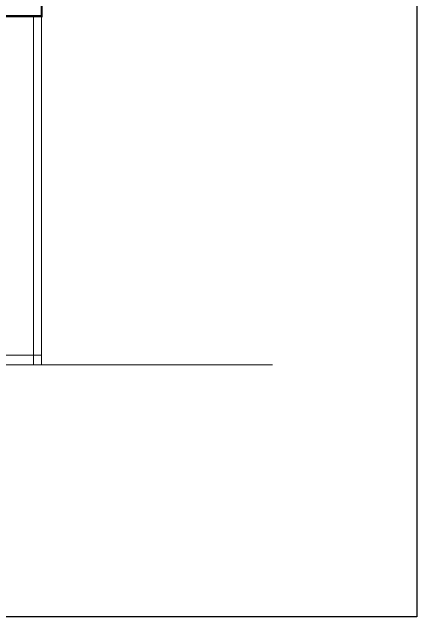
# Model space of a CAD drawing. Header units: metres. Extents: x -58 to 722, y -1100 to 345.
# Drawn here: x 51.82 to 59.26, y -25.75 to -14.64 of the extents above; entities that cross this region are included whole.
import ezdxf

# ---------------------------------------------------------------- set-up
doc = ezdxf.new("R2010")
doc.units = ezdxf.units.M
doc.header["$MEASUREMENT"] = 0
doc.layers.add('FSR_ARQ_010MUROBAJO', color=33, linetype='Continuous')
doc.layers.add('muro bajo', color=33, linetype='Continuous', lineweight=9)

msp = doc.modelspace()

# ---------------------------------------------------------------- linework, layer by layer
at = {"layer": 'FSR_ARQ_010MUROBAJO', "color": 1, "ltscale": 0.005}
msp.add_lwpolyline([(-21.703, 23.098), (59.256, 23.098), (59.256, -25.751), (-21.703, -25.751)], close=True, dxfattribs=at)
at = {"layer": 'muro bajo', "ltscale": 0.005}
for points in [[(52.365, -21.121), (52.365, -8.311)], [(52.365, -21.121), (52.365, -10.311)], [(52.365, -14.711), (44.465, -14.711)], [(52.215, -21.121), (52.215, -14.711)], [(52.365, -20.941), (44.465, -20.941)], [(56.602, -21.121), (38.833, -21.121)]]:
    msp.add_lwpolyline(points, dxfattribs=at)
at = {"layer": 'muro bajo', "ltscale": 0.005, "const_width": 0.04}
msp.add_lwpolyline([(52.365, -11.211), (44.465, -11.211), (44.465, -14.711), (52.365, -14.711)], close=True, dxfattribs=at)

doc.saveas('drawing.dxf')
